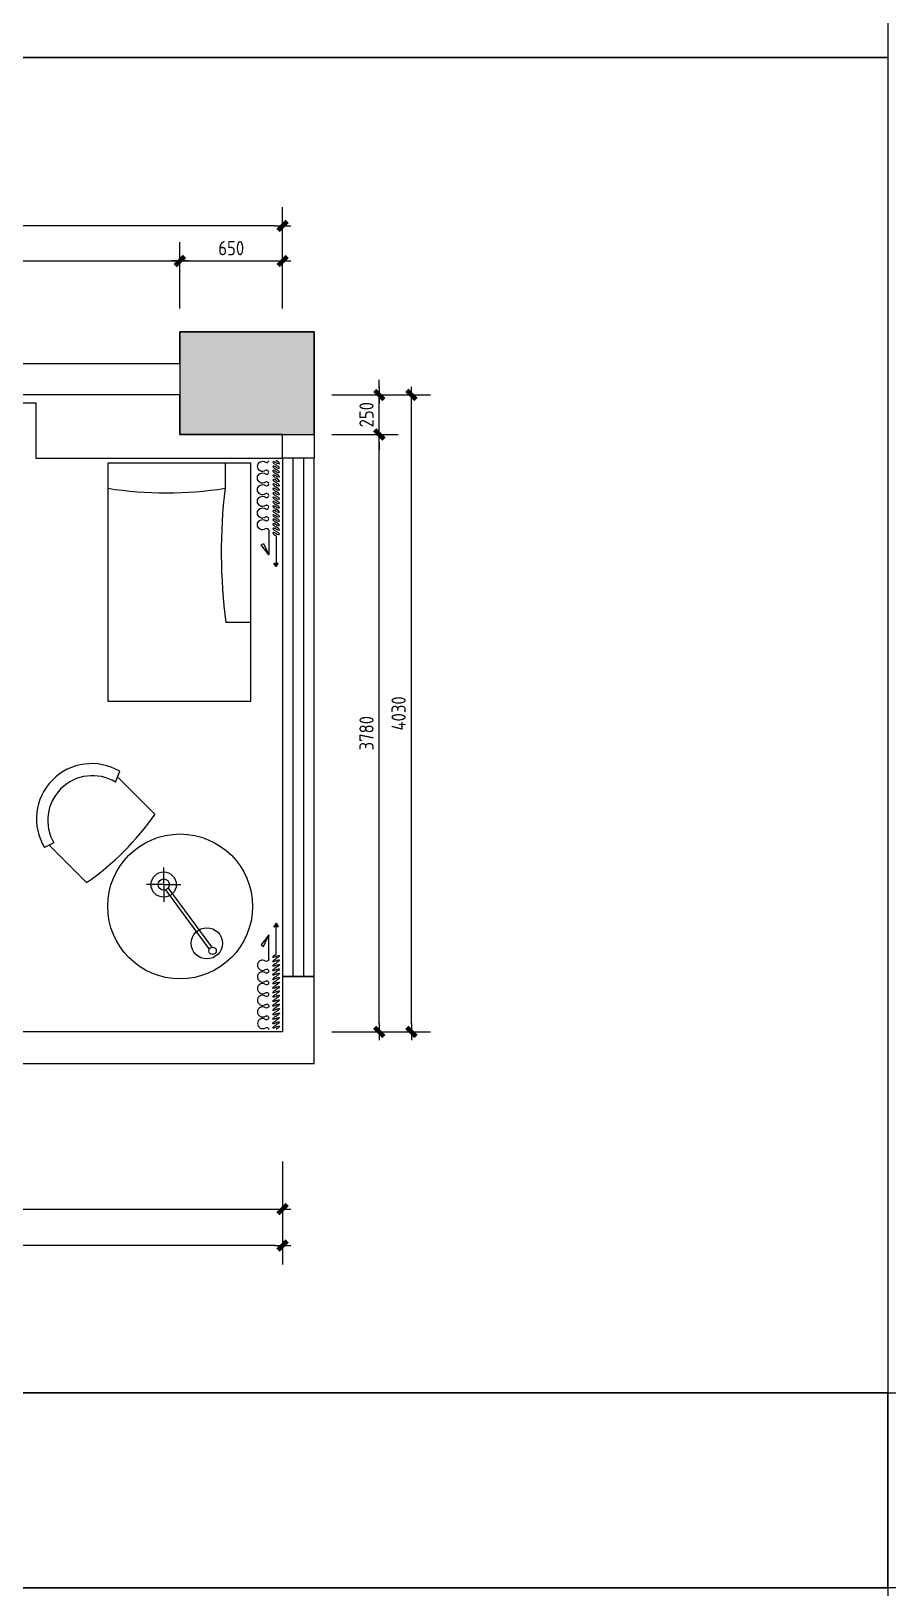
# Model space of a CAD drawing. Header units: inches. Extents: x 193953 to 255442, y -114891 to -62384.
# Drawn here: x 203895 to 209316, y -95525 to -85675 of the extents above; entities that cross this region are included whole.
import ezdxf

# ---------------------------------------------------------------- set-up
doc = ezdxf.new("R2010")
doc.units = ezdxf.units.IN
doc.header["$LTSCALE"] = 500
doc.header["$MEASUREMENT"] = 0
doc.layers.add('F-窗帘(0.12)-DOM', color=120, linetype='Continuous')
doc.layers.add('IDT-Hatch', color=7, linetype='Continuous')
doc.styles.add('DOM-romans.shx', font='dim.shx')
doc.dimstyles.new('DOM_DIM_1 80', dxfattribs={"dimscale": 60, "dimtxt": 1.5, "dimasz": 0.8, "dimexe": 2, "dimexo": 1.5, "dimgap": 0.6, "dimtad": 1, "dimdec": 0, "dimrnd": 5, "dimzin": 12, "dimdsep": 46, "dimtxsty": 'DOM-romans.shx', "dimblk": 'DOM_Dimension_Tick', "dimcen": 0.125, "dimclrd": 44, "dimclre": 44, "dimclrt": 50, "dimadec": 0, "dimazin": 0, "dimtfac": 1, "dimtdec": 0, "dimtix": 1, "dimtmove": 2, "dimatfit": 3, "dimldrblk": 'DOM_Leader_Arrow', "dimfxl": 0, "dimtvp": 1, "dimtolj": 1, "dimtzin": 0, "dimarcsym": 0})

# ---------------------------------------------------------------- blocks, each defined once
blk = doc.blocks.new('布帘及纱帘平面-DW')
at = {"layer": 'F-窗帘(0.12)-DOM', "color": 1, "linetype": 'Continuous'}
for p, q in [((-670, -32791.5), (-515.2, -32791.5)), ((-515.2, -32791.5), (-578.7, -32743.6)), ((-637.2, -32837.5), (-441.5, -32837.5))]:
    blk.add_line(p, q, dxfattribs=at)
at = {"layer": 'F-窗帘(0.12)-DOM', "color": 1, "linetype": 'Continuous', "flags": 128}
for points in [[(-965.3, -32791.5, -0.608416), (-975.9, -32771.1, 0.608416), (-1002.2, -32720.2, 0.608416), (-1028.5, -32771.1, -1.932003), (-1049.7, -32771.1, 0.608416), (-1076, -32720.3, 0.608416), (-1102.3, -32771.1, -0.608485), (-1112.9, -32791.6, -0.608485)], [(-670, -32791.5, -0.608416), (-680.6, -32771.1, 0.608416), (-707, -32720.2, 0.608416), (-733.3, -32771.1, -1.932003), (-754.4, -32771.1, 0.608416), (-780.8, -32720.2, 0.608416), (-807.1, -32771.1, -1.932003), (-828.2, -32771.1, 0.608416), (-854.6, -32720.2, 0.608416), (-880.9, -32771.1, -1.932003), (-902, -32771.1, 0.608416), (-928.4, -32720.2, 0.608416), (-954.7, -32771.1, -0.608416), (-965.3, -32791.5, 0.608416)]]:
    blk.add_lwpolyline(points, format="xyb", dxfattribs=at)
at = {"layer": 'F-窗帘(0.12)-DOM', "color": 1, "linetype": 'Continuous'}
for points in [[(-578.7, -32743.6), (-588, -32758.8), (-515.2, -32791.5)], [(-441.5, -32837.5), (-461.9, -32824.2), (-466.2, -32828.4), (-441.5, -32837.5)], [(-441.5, -32837.5), (-461.9, -32850.9), (-466.2, -32846.6), (-441.5, -32837.5)]]:
    blk.add_lwpolyline(points, dxfattribs=at)
at = {"layer": 'F-窗帘(0.12)-DOM', "color": 1, "linetype": 'Continuous', "extrusion": (0, 0, -1)}
for centre, start_param, end_param in [((-1105.9, -32837.6), 1.716714, 4.858306), ((-1091.9, -32837.6), -1.424879, 1.716714), ((-1077.9, -32837.6), 1.716714, 4.858306), ((-1063.9, -32837.6), -1.424879, 1.716714), ((-1049.9, -32837.6), 1.716714, 4.858306), ((-1036, -32837.6), -1.424879, 1.716714), ((-1022, -32837.6), 1.716714, 4.858306), ((-1008, -32837.6), -1.424879, 1.716714), ((-994, -32837.6), 1.716714, 4.858306), ((-980, -32837.6), -1.424879, 1.716714), ((-966, -32837.6), 1.716714, 4.858306), ((-952, -32837.6), -1.424879, 1.716714), ((-938, -32837.6), 1.716714, 4.858306), ((-924, -32837.6), -1.424879, 1.716714), ((-910, -32837.6), 1.716714, 4.858306), ((-896, -32837.6), -1.424879, 1.716714), ((-882, -32837.6), 1.716714, 4.858306), ((-868.1, -32837.6), -1.424879, 1.716714), ((-854.1, -32837.6), 1.716714, 4.858306), ((-840.1, -32837.6), -1.424879, 1.716714), ((-826.1, -32837.6), 1.716714, 4.858306), ((-812.1, -32837.6), -1.424879, 1.716714), ((-798.1, -32837.6), 1.716714, 4.858306), ((-784.1, -32837.6), -1.424879, 1.716714), ((-770.1, -32837.6), 1.716714, 4.858306), ((-756.1, -32837.6), -1.424879, 1.716714), ((-742.1, -32837.6), 1.716714, 4.858306), ((-728.1, -32837.6), -1.424879, 1.716714), ((-714.1, -32837.6), 1.716714, 4.858306), ((-700.2, -32837.6), -1.424879, 1.716714), ((-686.2, -32837.6), 1.716714, 4.858306), ((-672.2, -32837.6), -1.424879, 1.716714), ((-658.2, -32837.6), 1.716714, 4.858306), ((-644.2, -32837.5), -1.424879, 1.716714)]:
    blk.add_ellipse(centre, major_axis=(-12, 20.8), ratio=0.254545, start_param=start_param, end_param=end_param, dxfattribs=at)
blk = doc.blocks.new('A$Cc65caf1e')
at = {"layer": 'F-窗帘(0.12)-DOM', "color": 8, "rotation": 90}
blk.add_blockref('布帘及纱帘平面-DW', (-32857.8, 1097.2), dxfattribs=at)
blk = doc.blocks.new('A$Cf66d3db0')
at = {"color": 4}
blk.add_lwpolyline([(-12802.3, 7040.2), (0, 7040.2), (0, 0), (-12802.3, 0)], close=True, dxfattribs=at)
blk = doc.blocks.new('DOM_Dimension_Tick')
at = {"color": 0, "linetype": 'ByBlock'}
for p, q in [((-1.09, 0), (0, 0)), ((0, 0), (1.09, 0))]:
    blk.add_line(p, q, dxfattribs=at)
at = {"color": 0, "linetype": 'Continuous', "const_width": 0.608}
blk.add_lwpolyline([(-0.61, -0.61), (0.61, 0.61)], dxfattribs=at)
blk = doc.blocks.new('*D489')
at = {"color": 44, "lineweight": -2, "transparency": 16777216}
for p, q in [((200806.5, -92827.8), (200806.5, -93247.8)), ((205486.5, -92827.8), (205486.5, -93247.8)), ((200854.5, -93127.8), (205438.5, -93127.8))]:
    blk.add_line(p, q, dxfattribs=at)
at = {"layer": 'Defpoints', "color": 0, "transparency": 16777216}
for p in [(200806.5, -90227.1), (205486.5, -92007.1), (205486.5, -93127.8)]:
    blk.add_point(p, dxfattribs=at)
at = {"color": 44, "lineweight": -2, "transparency": 16777216, "xscale": 48, "yscale": 48, "zscale": 48, "rotation": 180}
blk.add_blockref('DOM_Dimension_Tick', (200806.5, -93127.8), dxfattribs=at)
at = {"color": 44, "lineweight": -2, "transparency": 16777216, "xscale": 48, "yscale": 48, "zscale": 48}
blk.add_blockref('DOM_Dimension_Tick', (205486.5, -93127.8), dxfattribs=at)
at = {"color": 50, "transparency": 16777216, "insert": (203146.5, -93046.8), "char_height": 90, "attachment_point": 5, "style": 'DOM-romans.shx'}
blk.add_mtext('\\A1;4680', dxfattribs=at)
blk = doc.blocks.new('DOM_Leader_Arrow')
at = {"color": 0, "linetype": 'ByBlock'}
blk.add_line((0, 0), (-1.5, 0), dxfattribs=at)
for points in [[(-1.29, 1), (-0.89, 1.28), (-0.36, 0), (0, 0)], [(-1.29, -1), (-0.89, -1.28), (-0.36, 0), (0, 0)]]:
    blk.add_solid(points, dxfattribs=at)
blk = doc.blocks.new('*D490')
at = {"color": 44, "lineweight": -2, "transparency": 16777216}
for p, q in [((197986.5, -93058.8), (197986.5, -93478.8)), ((205486.5, -93058.8), (205486.5, -93478.8)), ((205438.5, -93358.8), (198034.5, -93358.8))]:
    blk.add_line(p, q, dxfattribs=at)
at = {"layer": 'Defpoints', "color": 0, "transparency": 16777216}
for p in [(197986.5, -92903.3), (205486.5, -92903.3), (197986.5, -93358.8)]:
    blk.add_point(p, dxfattribs=at)
at = {"color": 44, "lineweight": -2, "transparency": 16777216, "xscale": 48, "yscale": 48, "zscale": 48, "rotation": 180}
blk.add_blockref('DOM_Dimension_Tick', (197986.5, -93358.8), dxfattribs=at)
at = {"color": 44, "lineweight": -2, "transparency": 16777216, "xscale": 48, "yscale": 48, "zscale": 48}
blk.add_blockref('DOM_Dimension_Tick', (205486.5, -93358.8), dxfattribs=at)
at = {"color": 50, "transparency": 16777216, "insert": (201736.5, -93277.8), "char_height": 90, "attachment_point": 5, "style": 'DOM-romans.shx'}
blk.add_mtext('\\A1;7500', dxfattribs=at)
blk = doc.blocks.new('*D492')
at = {"color": 44, "lineweight": -2, "transparency": 16777216}
for p, q in [((205798.3, -88227.1), (206218.3, -88227.1)), ((206098.3, -91959.1), (206098.3, -88275.1)), ((205798.3, -92007.1), (206218.3, -92007.1))]:
    blk.add_line(p, q, dxfattribs=at)
at = {"layer": 'Defpoints', "color": 0, "transparency": 16777216}
for p in [(205486.5, -88227.1), (206098.3, -88227.1), (205486.5, -92007.1)]:
    blk.add_point(p, dxfattribs=at)
at = {"color": 44, "lineweight": -2, "transparency": 16777216, "xscale": 48, "yscale": 48, "zscale": 48}
for p, rotation in [((206098.3, -88227.1), 90), ((206098.3, -92007.1), 270)]:
    blk.add_blockref('DOM_Dimension_Tick', p, dxfattribs=dict(at, rotation=rotation))
at = {"color": 50, "transparency": 16777216, "insert": (206017.3, -90117.1), "char_height": 90, "attachment_point": 5, "rotation": 90, "style": 'DOM-romans.shx'}
blk.add_mtext('\\A1;3780', dxfattribs=at)
blk = doc.blocks.new('*D493')
at = {"color": 44, "lineweight": -2, "transparency": 16777216}
for p, q in [((206098.3, -87929.1), (206098.3, -87881.1)), ((205798.3, -87977.1), (206218.3, -87977.1)), ((206098.3, -88227.1), (206098.3, -87977.1)), ((205798.3, -88227.1), (206218.3, -88227.1)), ((206098.3, -88275.1), (206098.3, -88323.1))]:
    blk.add_line(p, q, dxfattribs=at)
at = {"layer": 'Defpoints', "color": 0, "transparency": 16777216}
for p in [(204836.5, -87977.1), (206098.3, -87977.1), (205486.5, -88227.1)]:
    blk.add_point(p, dxfattribs=at)
at = {"color": 44, "lineweight": -2, "transparency": 16777216, "xscale": 48, "yscale": 48, "zscale": 48}
for p, rotation in [((206098.3, -87977.1), 270), ((206098.3, -88227.1), 90)]:
    blk.add_blockref('DOM_Dimension_Tick', p, dxfattribs=dict(at, rotation=rotation))
at = {"color": 50, "transparency": 16777216, "insert": (206017.3, -88102.1), "char_height": 90, "attachment_point": 5, "rotation": 90, "style": 'DOM-romans.shx'}
blk.add_mtext('\\A1;250', dxfattribs=at)
blk = doc.blocks.new('*D494')
at = {"color": 44, "lineweight": -2, "transparency": 16777216}
for p, q in [((206001.3, -87977.1), (206421.3, -87977.1)), ((206301.3, -91959.1), (206301.3, -88025.1)), ((206001.3, -92007.1), (206421.3, -92007.1))]:
    blk.add_line(p, q, dxfattribs=at)
at = {"layer": 'Defpoints', "color": 0, "transparency": 16777216}
for p in [(205888.8, -87977.1), (206301.3, -87977.1), (205888.8, -92007.1)]:
    blk.add_point(p, dxfattribs=at)
at = {"color": 44, "lineweight": -2, "transparency": 16777216, "xscale": 48, "yscale": 48, "zscale": 48}
for p, rotation in [((206301.3, -87977.1), 90), ((206301.3, -92007.1), 270)]:
    blk.add_blockref('DOM_Dimension_Tick', p, dxfattribs=dict(at, rotation=rotation))
at = {"color": 50, "transparency": 16777216, "insert": (206220.3, -89992.1), "char_height": 90, "attachment_point": 5, "rotation": 90, "style": 'DOM-romans.shx'}
blk.add_mtext('\\A1;4030', dxfattribs=at)
blk = doc.blocks.new('*D497')
at = {"color": 44, "lineweight": -2, "transparency": 16777216}
for p, q in [((200806.5, -87429.3), (200806.5, -87009.3)), ((204836.5, -87429.3), (204836.5, -87009.3)), ((200854.5, -87129.3), (204788.5, -87129.3))]:
    blk.add_line(p, q, dxfattribs=at)
at = {"layer": 'Defpoints', "color": 0, "transparency": 16777216}
for p in [(204836.5, -87129.3), (200806.5, -88027.1), (204836.5, -87977.1)]:
    blk.add_point(p, dxfattribs=at)
at = {"color": 44, "lineweight": -2, "transparency": 16777216, "xscale": 48, "yscale": 48, "zscale": 48, "rotation": 180}
blk.add_blockref('DOM_Dimension_Tick', (200806.5, -87129.3), dxfattribs=at)
at = {"color": 44, "lineweight": -2, "transparency": 16777216, "xscale": 48, "yscale": 48, "zscale": 48}
blk.add_blockref('DOM_Dimension_Tick', (204836.5, -87129.3), dxfattribs=at)
at = {"color": 50, "transparency": 16777216, "insert": (202821.5, -87048.3), "char_height": 90, "attachment_point": 5, "style": 'DOM-romans.shx'}
blk.add_mtext('\\A1;4030', dxfattribs=at)
blk = doc.blocks.new('*D498')
at = {"color": 44, "lineweight": -2, "transparency": 16777216}
for p, q in [((204836.5, -87429.3), (204836.5, -87009.3)), ((205486.5, -87429.3), (205486.5, -87009.3)), ((204884.5, -87129.3), (205438.5, -87129.3))]:
    blk.add_line(p, q, dxfattribs=at)
at = {"layer": 'Defpoints', "color": 0, "transparency": 16777216}
for p in [(205486.5, -87129.3), (204836.5, -87977.1), (205486.5, -88227.1)]:
    blk.add_point(p, dxfattribs=at)
at = {"color": 44, "lineweight": -2, "transparency": 16777216, "xscale": 48, "yscale": 48, "zscale": 48, "rotation": 180}
blk.add_blockref('DOM_Dimension_Tick', (204836.5, -87129.3), dxfattribs=at)
at = {"color": 44, "lineweight": -2, "transparency": 16777216, "xscale": 48, "yscale": 48, "zscale": 48}
blk.add_blockref('DOM_Dimension_Tick', (205486.5, -87129.3), dxfattribs=at)
at = {"color": 50, "transparency": 16777216, "insert": (205161.5, -87048.3), "char_height": 90, "attachment_point": 5, "style": 'DOM-romans.shx'}
blk.add_mtext('\\A1;650', dxfattribs=at)
blk = doc.blocks.new('*D499')
at = {"color": 44, "lineweight": -2, "transparency": 16777216}
for p, q in [((197586.5, -87207.8), (197586.5, -86787.8)), ((205486.5, -87207.8), (205486.5, -86787.8)), ((205438.5, -86907.8), (197634.5, -86907.8))]:
    blk.add_line(p, q, dxfattribs=at)
at = {"layer": 'Defpoints', "color": 0, "transparency": 16777216}
for p in [(197586.5, -86907.8), (197586.5, -87395.3), (205486.5, -87395.3)]:
    blk.add_point(p, dxfattribs=at)
at = {"color": 44, "lineweight": -2, "transparency": 16777216, "xscale": 48, "yscale": 48, "zscale": 48, "rotation": 180}
blk.add_blockref('DOM_Dimension_Tick', (197586.5, -86907.8), dxfattribs=at)
at = {"color": 44, "lineweight": -2, "transparency": 16777216, "xscale": 48, "yscale": 48, "zscale": 48}
blk.add_blockref('DOM_Dimension_Tick', (205486.5, -86907.8), dxfattribs=at)
at = {"color": 50, "transparency": 16777216, "insert": (201536.5, -86826.8), "char_height": 90, "attachment_point": 5, "style": 'DOM-romans.shx'}
blk.add_mtext('\\A1;7900', dxfattribs=at)

msp = doc.modelspace()

# ---------------------------------------------------------------- hatches: boundary and pattern name
at = {"layer": 'IDT-Hatch'}
h = msp.add_hatch(color=8, dxfattribs=at)
h.dxf.hatch_style = 1
h.paths.add_polyline_path([(204836.5, -88227.1), (205686.5, -88227.1), (205686.5, -87577.1), (204836.5, -87577.1)])

# ---------------------------------------------------------------- linework, layer by layer
at = {"color": 4}
for p, q in [((204836.5, -87777.1), (204836.5, -87577.1)), ((204836.5, -87577.1), (205686.5, -87577.1)), ((205686.5, -87577.1), (205686.5, -88377.1)), ((197986.5, -87777.1), (204836.5, -87777.1)), ((204836.5, -87977.1), (197986.5, -87977.1)), ((204836.5, -88227.1), (204836.5, -87977.1)), ((205486.5, -88227.1), (204836.5, -88227.1)), ((205486.5, -88377.1), (205486.5, -88227.1)), ((205686.5, -88377.1), (205486.5, -88377.1))]:
    msp.add_line(p, q, dxfattribs=at)
at = {"color": 6}
msp.add_line((205122, -88407.6), (205122, -88567.6), dxfattribs=at)
at = {"color": 3}
for p, q in [((205553.2, -91657.1), (205553.2, -88377.1)), ((205619.9, -91657.1), (205619.9, -88377.1))]:
    msp.add_line(p, q, dxfattribs=at)
at = {"color": 2}
for p, q in [((204428.5, -90426.6), (204456, -90358.1)), ((204442.3, -90392.3), (204679, -90629.6)), ((204039.5, -90811.6), (203980.5, -90841.1)), ((204246.5, -91062.6), (204010, -90826.3))]:
    msp.add_line(p, q, dxfattribs=at)
at = {"color": 1}
for p, q in [((204734, -91075.1), (204734, -90966.1)), ((204734, -91075.1), (204625, -91075.1)), ((204734, -91075.1), (204734, -91184.1)), ((204734, -91075.1), (204843, -91075.1)), ((204746.3, -91108.7), (205020, -91481.2)), ((204762.4, -91096.8), (205036.2, -91469.3))]:
    msp.add_line(p, q, dxfattribs=at)
at = {"color": 4}
for points in [[(193953.5, -84606.5), (209316.2, -84606.5), (209316.2, -85841.5), (193953.5, -85841.5)], [(204836.5, -88227.1), (205686.5, -88227.1), (205686.5, -87577.1), (204836.5, -87577.1)], [(193953.5, -94289.7), (209316.2, -94289.7), (209316.2, -95524.7), (193953.5, -95524.7)], [(209316.2, -94289.7), (224679, -94289.7), (224679, -95524.7), (209316.2, -95524.7)]]:
    msp.add_lwpolyline(points, close=True, dxfattribs=at)
at = {"color": 3}
msp.add_lwpolyline([(199186.5, -88027.1), (200206.5, -88027.1), (200206.5, -88127.1), (200806.5, -88127.1), (200806.5, -88027.1), (203925.2, -88027.1), (203925.2, -88377.1), (205486.5, -88377.1)], dxfattribs=at)
at = {"color": 2}
msp.add_lwpolyline([(204381.5, -88407.6), (204381.5, -89915.1), (205285, -89915.1), (205285, -88407.6)], close=True, dxfattribs=at)
at = {"color": 3}
msp.add_lwpolyline([(205486.5, -88377.1), (205486.5, -91657.1), (205686.5, -91657.1), (205686.5, -88377.1)], close=True, dxfattribs=at)
at = {"color": 2}
msp.add_lwpolyline([(205285, -89416.6), (205127, -89416.6)], dxfattribs=at)
at = {"color": 4}
msp.add_lwpolyline([(198886.5, -92207.1), (205686.5, -92207.1), (205686.5, -91657.1), (205486.5, -91657.1), (205486.5, -92007.1), (198886.5, -92007.1)], dxfattribs=at)
at = {"color": 2}
msp.add_circle((204838, -91213.1), 458.3, dxfattribs=at)
at = {"color": 1}
for centre, radius in [((204734, -91075.1), 79.9), ((204734, -91075.1), 35.8), ((205007, -91446.6), 98.8), ((205043, -91494.1), 24)]:
    msp.add_circle(centre, radius, dxfattribs=at)
at = {"color": 2}
for centre, radius, start, end in [((204751.8, -86205.9), 2390.5, 261.08981, 278.91019), ((208584.2, -88971.7), 3485.7, 173.34218, 187.33267), ((204278.3, -90658.7), 349.2, 59.4153, 211.48133), ((204282.6, -90668.2), 282.2, 58.87001, 210.53779), ((203247.8, -89632.5), 1744.3, 304.92922, 325.13698)]:
    msp.add_arc(centre, radius, start, end, dxfattribs=at)

# ---------------------------------------------------------------- block references
at = {"color": 6, "xscale": 1.2, "yscale": 1.2, "zscale": 1.2}
msp.add_blockref('A$Cf66d3db0', (209316.2, -94289.7), dxfattribs=at)
at = {"color": 4, "xscale": -1, "rotation": 180}
msp.add_blockref('A$Cc65caf1e', (205465, -88407.5), dxfattribs=at)
at = {"color": 4}
msp.add_blockref('A$Cc65caf1e', (205465, -91975.6), dxfattribs=at)
at = {"color": 6, "xscale": 1.2, "yscale": 1.2, "zscale": 1.2, "rotation": 180}
msp.add_blockref('A$Cf66d3db0', (193953.5, -95524.7), dxfattribs=at)

# ---------------------------------------------------------------- dimensions: what is measured, and where the dimension line sits
at = {"color": 6}
for base, p1, p2, picture, middle in [((197586.5, -86907.8), (205486.5, -87395.3), (197586.5, -87395.3), '*D499', (201536.5, -86826.8)), ((204836.5, -87129.3), (200806.5, -88027.1), (204836.5, -87977.1), '*D497', (202821.5, -87048.3)), ((205486.5, -87129.3), (204836.5, -87977.1), (205486.5, -88227.1), '*D498', (205161.5, -87048.3)), ((205486.5, -93127.8), (200806.5, -90227.1), (205486.5, -92007.1), '*D489', (203146.5, -93046.8)), ((197986.5, -93358.8), (205486.5, -92903.3), (197986.5, -92903.3), '*D490', (201736.5, -93277.8))]:
    dim = msp.add_linear_dim(base=base, p1=p1, p2=p2, dimstyle='DOM_DIM_1 80', dxfattribs=at)
    dim.commit()
    dim.dimension.update_dxf_attribs({"geometry": picture, "text_midpoint": middle})
for base, p1, p2, picture, middle in [((206098.3, -87977.1), (205486.5, -88227.1), (204836.5, -87977.1), '*D493', (206017.3, -88102.1)), ((206301.3, -87977.1), (205888.8, -92007.1), (205888.8, -87977.1), '*D494', (206220.3, -89992.1)), ((206098.3, -88227.1), (205486.5, -92007.1), (205486.5, -88227.1), '*D492', (206017.3, -90117.1))]:
    dim = msp.add_linear_dim(base=base, p1=p1, p2=p2, angle=90, dimstyle='DOM_DIM_1 80', dxfattribs=at)
    dim.commit()
    dim.dimension.update_dxf_attribs({"geometry": picture, "text_midpoint": middle})

doc.saveas('drawing.dxf')
